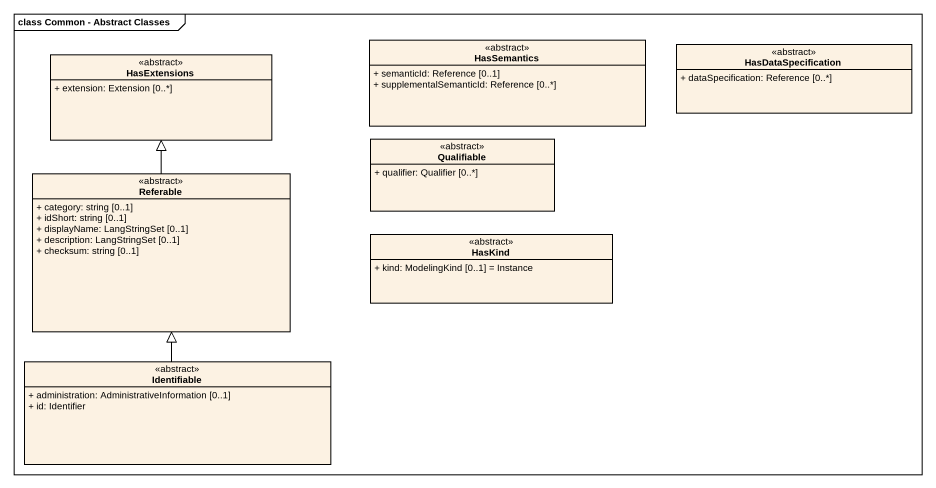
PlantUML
@startuml
mainframe class Common - Abstract Classes
hide circle
hide empty members
skinparam classAttributeIconSize 0
class HasExtensions <<abstract>> {
  + extension: Extension [0..*]
}
class HasSemantics <<abstract>> {
  + semanticId: Reference [0..1]
  + supplementalSemanticId: Reference [0..*]
}
class HasDataSpecification <<abstract>> {
  + dataSpecification: Reference [0..*]
}
class Qualifiable <<abstract>> {
  + qualifier: Qualifier [0..*]
}
class Referable <<abstract>> {
  + category: string [0..1]
  + idShort: string [0..1]
  + displayName: LangStringSet [0..1]
  + description: LangStringSet [0..1]
  + checksum: string [0..1]
}
class HasKind <<abstract>> {
  + kind: ModelingKind [0..1] = Instance
}
class Identifiable <<abstract>> {
  + administration: AdministrativeInformation [0..1]
  + id: Identifier
}
Referable -up-|> HasExtensions
Identifiable -up-|> Referable
@enduml
